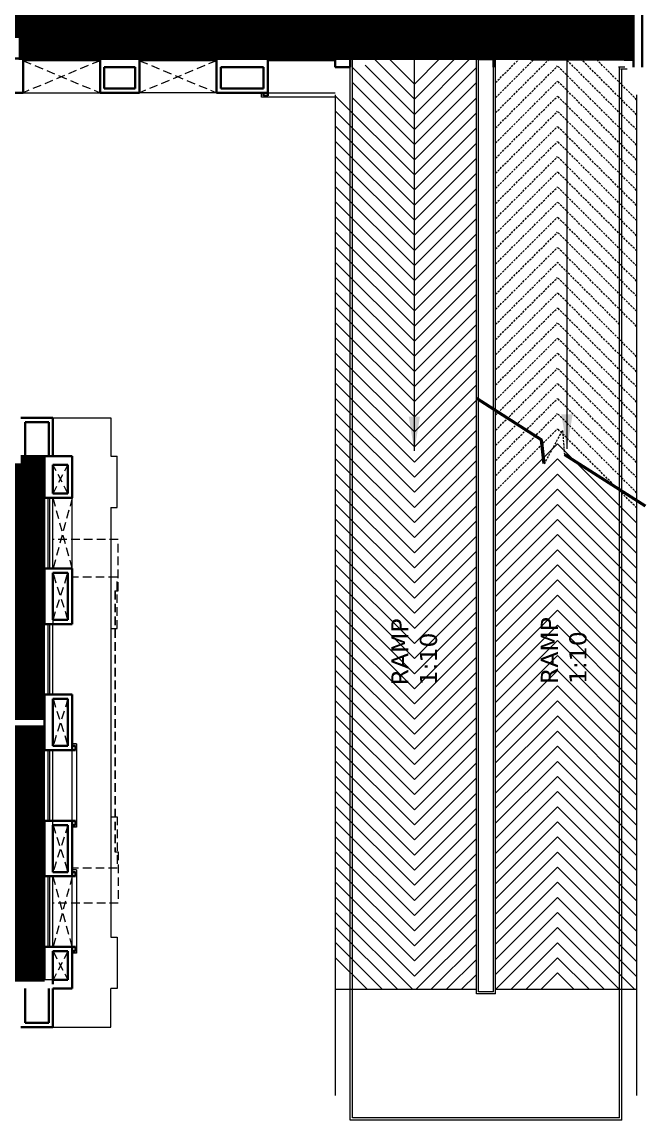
# Model space of a CAD drawing. Header units: millimetres. Extents: x -3092155 to -372614, y -7085746 to -5662826.
# Drawn here: x -387185 to -372614, y -5709501 to -5683820 of the extents above; entities that cross this region are included whole.
import ezdxf

# ---------------------------------------------------------------- set-up
doc = ezdxf.new("R2010")
doc.units = ezdxf.units.MM
doc.header["$LTSCALE"] = 2
doc.header["$MEASUREMENT"] = 0
doc.linetypes.add('DASHED2', pattern=[0.375, 0.25, -0.125])
doc.layers.add('AEROW', color=7, linetype='Continuous', lineweight=15, true_color=0x0d0d0d)
doc.layers.add('DOT', color=7, linetype='DASHED2', lineweight=0, true_color=0x89067c)
for name, color, linetype, lineweight in [('DOOR', 27, 'Continuous', 5), ('DUCT', 37, 'Continuous', 35), ('glass', 5, 'Continuous', 15), ('RAILING', 47, 'Continuous', 13), ('RAMP', 253, 'Continuous', 9), ('SILL', 74, 'Continuous', 9), ('TEXT', 7, 'Continuous', 13), ('WAll', 250, 'Continuous', 35), ('WIN', 5, 'Continuous', 15)]:
    doc.layers.add(name, color=color, linetype=linetype, lineweight=lineweight)
doc.styles.add('INNER DIM', font='', dxfattribs={"height": 250})
doc.styles.add('style2', font='')
doc.styles.get('INNER DIM').set_extended_font_data('Arial Narrow', bold=True)
doc.styles.get('style2').set_extended_font_data('Verdana')
doc.dimstyles.new('INNER DIM', dxfattribs={"dimscale": 0, "dimtxt": 250, "dimasz": 100, "dimexe": 50, "dimexo": 50, "dimgap": 50, "dimtad": 0, "dimdec": 0, "dimzin": 0, "dimdsep": 46, "dimtxsty": 'INNER DIM', "dimblk": 'ARCHTICK', "dimcen": 100, "dimdle": 50, "dimclrd": 256, "dimclre": 256, "dimclrt": 256, "dimadec": 0, "dimazin": 0, "dimtfac": 1, "dimtdec": 0, "dimtix": 1, "dimtmove": 2, "dimatfit": 3, "dimfxl": 50, "dimfxlon": 1, "dimtolj": 1, "dimtzin": 0, "dimlwd": -1, "dimlwe": -1, "dimarcsym": 1})
pattern_1 = [(0, (0, 0), (0, 10), [])]

# ---------------------------------------------------------------- blocks, each defined once
blk = doc.blocks.new('_ArchTick')
at = {"color": 0, "linetype": 'ByBlock', "const_width": 0.15}
blk.add_lwpolyline([(-0.5, -0.5), (0.5, 0.5)], dxfattribs=at)
blk = doc.blocks.new('1000 DOOR R')
at = {"layer": 'DOOR', "color": 252, "ltscale": 200}
for p, q in [((-900, -900), (0, -900)), ((-900, -900), (-900, -950)), ((-900, -950), (0, -950)), ((0, -1000), (0, -900))]:
    blk.add_line(p, q, dxfattribs=at)
blk.add_arc((96, -1003), 1001, 95.4612, 174.0988, dxfattribs=at)
blk = doc.blocks.new('A$C44E84F5B')
at = {"layer": 'SILL', "ltscale": 0.1, "extrusion": (0, 0, -1), "xscale": -0.8999999999990947, "yscale": 0.8999999999990947, "zscale": -0.900000000403865, "rotation": 180}
blk.add_blockref('1000 DOOR R', (0, 900), dxfattribs=at)
at = {"layer": 'SILL', "ltscale": 0.1, "extrusion": (0, 0, -1), "xscale": 0.8999999999990947, "yscale": 0.8999999999990947, "zscale": -0.900000000403865}
blk.add_blockref('1000 DOOR R', (0, 900), dxfattribs=at)

msp = doc.modelspace()

# ---------------------------------------------------------------- hatches: boundary and pattern name
at = {"layer": 'TEXT', "lineweight": 50, "ltscale": 100, "true_color": 0xd8cdbe, "transparency": 33554661}
h = msp.add_hatch(dxfattribs=at)
h.set_pattern_fill('_USER', color=254, scale=10, pattern_type=0)
h.set_pattern_definition(pattern_1)
edge = h.paths.add_edge_path()
edge.add_line((-372885, -5681676), (-375435, -5681676))
edge.add_line((-375435, -5681676), (-375435, -5681826))
edge.add_line((-375435, -5681826), (-376035, -5681826))
edge.add_line((-376035, -5681826), (-379435, -5681826))
edge.add_line((-379435, -5681826), (-380635, -5681826))
edge.add_line((-380635, -5681826), (-380835, -5681826))
edge.add_line((-380835, -5681826), (-383835, -5681826))
edge.add_line((-383835, -5681826), (-384035, -5681826))
edge.add_line((-384035, -5681826), (-385235, -5681826))
edge.add_line((-385235, -5681826), (-387260, -5681826))
edge.add_line((-387260, -5681826), (-387260, -5682051))
edge.add_line((-387260, -5682051), (-387260, -5682351))
edge.add_line((-387260, -5682351), (-387460, -5682351))
edge.add_line((-387460, -5682351), (-387460, -5682396))
edge.add_line((-387460, -5682396), (-386650, -5682396))
edge.add_line((-386650, -5682396), (-386650, -5682441))
edge.add_ellipse((-387546, -5682349), major_axis=(637, 637), ratio=1, start_angle=230.5112, end_angle=309.0988, ccw=False)
edge.add_line((-387460, -5683246), (-387460, -5683257))
edge.add_ellipse((-387546, -5684154), major_axis=(-637, 637), ratio=1, start_angle=230.9012, end_angle=309.4888, ccw=False)
edge.add_line((-386650, -5684061), (-386650, -5684106))
edge.add_line((-386650, -5684106), (-387460, -5684106))
edge.add_line((-387460, -5684106), (-387460, -5684151))
edge.add_line((-387460, -5684151), (-387260, -5684151))
edge.add_line((-387260, -5684151), (-387260, -5684451))
edge.add_line((-387260, -5684451), (-387260, -5684676))
edge.add_line((-387260, -5684676), (-387160, -5684676))
edge.add_line((-387160, -5684676), (-387160, -5684676))
edge.add_line((-387160, -5684676), (-385360, -5684676))
edge.add_line((-385360, -5684676), (-384435, -5684676))
edge.add_line((-384435, -5684676), (-382635, -5684676))
edge.add_line((-382635, -5684676), (-381435, -5684676))
edge.add_line((-381435, -5684676), (-379856, -5684676))
edge.add_line((-379856, -5684676), (-379509, -5684676))
edge.add_line((-379509, -5684676), (-376500, -5684676))
edge.add_line((-376500, -5684676), (-376160, -5684676))
edge.add_line((-376160, -5684676), (-372885, -5684691))
edge.add_line((-372885, -5684691), (-372885, -5681676))
h.paths.add_polyline_path([(-386733, -5683765), (-386811, -5683632), (-386911, -5683514), (-387030, -5683415), (-387163, -5683338), (-387308, -5683285), (-387460, -5683257), (-387460, -5684061), (-386650, -5684061), (-386679, -5683910)], flags=16)
h.paths.add_polyline_path([(-386650, -5682441), (-387460, -5682441), (-387460, -5683246), (-387308, -5683218), (-387163, -5683164), (-387030, -5683087), (-386911, -5682988), (-386811, -5682870), (-386733, -5682737), (-386679, -5682593)], flags=17)
at = {"layer": 'TEXT', "lineweight": 50, "ltscale": 100, "true_color": 0x90caf9, "transparency": 33554610}
h = msp.add_hatch(dxfattribs=at)
h.set_pattern_fill('_USER', color=151, scale=10, pattern_type=0)
h.set_pattern_definition(pattern_1)
h.paths.add_polyline_path([(-386660, -5694951), (-386660, -5693976), (-387210, -5693976), (-387210, -5694176), (-388860, -5694176), (-388860, -5694176), (-390160, -5694176), (-391810, -5694176), (-393110, -5694176), (-393959, -5694176), (-393959, -5698701), (-394159, -5698701, -0.402059), (-392960, -5699851), (-394159, -5699851), (-394159, -5699901), (-393959, -5699901), (-393959, -5700101), (-386660, -5700101), (-386660, -5699551), (-386660, -5697901), (-386660, -5696601)])
h = msp.add_hatch(dxfattribs=at)
h.set_pattern_fill('_USER', color=151, scale=10, pattern_type=0)
h.set_pattern_definition(pattern_1)
h.paths.add_polyline_path([(-393959, -5700301), (-393959, -5700501), (-394159, -5700501), (-394159, -5700551), (-392960, -5700551, -0.402058), (-394159, -5701701), (-393959, -5701701), (-393959, -5706226), (-392560, -5706226), (-391810, -5706226), (-390160, -5706226), (-388860, -5706226), (-386660, -5706226), (-386660, -5705451), (-386660, -5703801), (-386660, -5702501), (-386660, -5702501), (-386660, -5700301)])
h.paths.add_polyline_path([(-392963, -5700601), (-394159, -5700601), (-394159, -5700551), (-392960, -5700551, -0.010438)], flags=17)

# ---------------------------------------------------------------- linework, layer by layer
at = {"layer": 'DOT', "ltscale": 400}
for p, q in [((-385360, -5684726), (-387160, -5685476)), ((-387160, -5684726), (-385360, -5685476)), ((-382635, -5684726), (-384435, -5685476)), ((-384435, -5684726), (-382635, -5685476)), ((-386109, -5694851), (-386460, -5694176)), ((-386459, -5694851), (-386109, -5694176)), ((-386009, -5694951), (-386459, -5696601)), ((-386009, -5696601), (-386459, -5694951)), ((-384936, -5695926), (-386461, -5695926)), ((-384935, -5695926), (-386459, -5695926)), ((-384936, -5697125), (-384936, -5695926)), ((-384935, -5697125), (-384935, -5695926)), ((-386460, -5696808), (-386460, -5698008)), ((-386109, -5697801), (-386459, -5696701)), ((-386459, -5697801), (-386109, -5696701)), ((-384960, -5696808), (-386010, -5696808)), ((-384960, -5698008), (-384960, -5696808)), ((-385011, -5697125), (-385011, -5703227)), ((-385011, -5697125), (-384936, -5697125)), ((-385009, -5697125), (-385009, -5703227)), ((-385009, -5697125), (-384935, -5697125)), ((-385109, -5698008), (-385109, -5702408)), ((-385109, -5698008), (-384960, -5698008)), ((-386109, -5699651), (-386459, -5700751)), ((-386459, -5699651), (-386109, -5700751)), ((-386460, -5703608), (-386460, -5702408)), ((-385109, -5702408), (-384960, -5702408)), ((-384960, -5702408), (-384960, -5703608)), ((-386109, -5702601), (-386459, -5703701)), ((-386459, -5702601), (-386109, -5703701)), ((-385011, -5703227), (-384936, -5703227)), ((-385009, -5703227), (-384935, -5703227)), ((-384936, -5703227), (-384936, -5704427)), ((-384935, -5703227), (-384935, -5704427)), ((-386009, -5705451), (-386459, -5703801)), ((-386009, -5703801), (-386459, -5705451)), ((-384960, -5703608), (-386010, -5703608)), ((-384936, -5704427), (-386461, -5704427)), ((-384935, -5704427), (-386459, -5704427)), ((-386109, -5705551), (-386459, -5706226)), ((-386459, -5705551), (-386109, -5706226))]:
    msp.add_line(p, q, dxfattribs=at)
at = {"layer": 'DOT', "ltscale": 100}
for p, q in [((-376109, -5685945), (-374840, -5684676)), ((-376109, -5685592), (-375194, -5684676)), ((-376109, -5685238), (-375547, -5684676)), ((-372810, -5686345), (-374478, -5684676)), ((-372810, -5685991), (-374125, -5684676)), ((-372810, -5685638), (-373771, -5684676)), ((-376109, -5686299), (-374659, -5684849)), ((-372810, -5686698), (-374659, -5684849)), ((-376109, -5686652), (-374659, -5685202)), ((-372810, -5687052), (-374659, -5685202)), ((-376109, -5687006), (-374659, -5685556)), ((-372810, -5687405), (-374659, -5685556)), ((-376109, -5687359), (-374659, -5685909)), ((-372810, -5687759), (-374659, -5685909)), ((-376109, -5687713), (-374659, -5686263)), ((-372810, -5688112), (-374659, -5686263)), ((-376109, -5688066), (-374659, -5686616)), ((-372810, -5688466), (-374659, -5686616)), ((-376109, -5688420), (-374659, -5686970)), ((-372810, -5688820), (-374659, -5686970)), ((-376109, -5688774), (-374659, -5687324)), ((-372810, -5689173), (-374659, -5687324)), ((-376109, -5689127), (-374659, -5687677)), ((-372810, -5689527), (-374659, -5687677)), ((-376109, -5689481), (-374659, -5688031)), ((-372810, -5689880), (-374659, -5688031)), ((-376109, -5689834), (-374659, -5688384)), ((-372810, -5690234), (-374659, -5688384)), ((-376109, -5690188), (-374659, -5688738)), ((-372810, -5690587), (-374659, -5688738)), ((-376109, -5690541), (-374659, -5689091)), ((-372810, -5690941), (-374659, -5689091)), ((-376109, -5690895), (-374659, -5689445)), ((-373209, -5690895), (-374659, -5689445)), ((-376109, -5691248), (-374659, -5689798)), ((-372810, -5691648), (-374659, -5689798)), ((-376109, -5691602), (-374659, -5690152)), ((-372810, -5692002), (-374659, -5690152)), ((-376109, -5691956), (-374659, -5690506)), ((-372810, -5692355), (-374659, -5690506)), ((-376109, -5692309), (-374659, -5690859)), ((-372810, -5692709), (-374659, -5690859)), ((-376109, -5692663), (-374659, -5691213)), ((-372810, -5693062), (-374659, -5691213)), ((-376109, -5693016), (-374659, -5691566)), ((-372810, -5693416), (-374659, -5691566)), ((-376109, -5693370), (-374659, -5691920)), ((-372810, -5693769), (-374659, -5691920)), ((-376109, -5693723), (-374659, -5692273)), ((-372810, -5694123), (-374659, -5692273)), ((-376109, -5694077), (-374659, -5692627)), ((-372810, -5694476), (-374659, -5692627)), ((-376109, -5694430), (-374659, -5692980)), ((-372810, -5694830), (-374659, -5692980)), ((-376109, -5694784), (-374659, -5693334)), ((-374971, -5694156), (-374542, -5693373)), ((-372810, -5695184), (-374659, -5693334)), ((-374542, -5693373), (-374501, -5693932))]:
    msp.add_line(p, q, dxfattribs=at)
at = {"layer": 'DOT', "linetype": 'Continuous', "ltscale": 400}
for p, q in [((-386459, -5693076), (-385110, -5693076)), ((-386459, -5693076), (-385110, -5693076)), ((-386458, -5693076), (-385109, -5693076)), ((-385110, -5693076), (-385109, -5693976)), ((-385110, -5693076), (-385109, -5693976)), ((-385109, -5693076), (-385108, -5693976)), ((-385109, -5693976), (-384960, -5693976)), ((-385109, -5693976), (-384960, -5693976)), ((-385108, -5693976), (-384959, -5693976)), ((-384960, -5695176), (-384960, -5693976)), ((-384960, -5695176), (-384960, -5693976)), ((-384959, -5695176), (-384959, -5693976)), ((-385110, -5695176), (-385110, -5705226)), ((-385110, -5695176), (-384960, -5695176)), ((-385110, -5695176), (-385110, -5705226)), ((-385110, -5695176), (-384960, -5695176)), ((-385109, -5695176), (-385109, -5705226)), ((-385109, -5695176), (-384959, -5695176)), ((-385110, -5705226), (-384960, -5705226)), ((-385110, -5705226), (-384960, -5705226)), ((-385109, -5705226), (-384959, -5705226)), ((-384960, -5705226), (-384960, -5706426)), ((-384960, -5705226), (-384960, -5706426)), ((-384959, -5705226), (-384959, -5706426)), ((-384960, -5706426), (-385110, -5706426)), ((-385110, -5707326), (-385109, -5706426)), ((-384960, -5706426), (-385110, -5706426)), ((-385110, -5707326), (-385109, -5706426)), ((-384959, -5706426), (-385109, -5706426)), ((-385109, -5707326), (-385108, -5706426)), ((-386459, -5707326), (-385110, -5707326)), ((-386459, -5707326), (-385110, -5707326)), ((-386458, -5707326), (-385109, -5707326))]:
    msp.add_line(p, q, dxfattribs=at)
at = {"layer": 'DUCT', "ltscale": 100}
for p, q in [((-387860, -5684676), (-387160, -5684676)), ((-387160, -5684676), (-387160, -5684776)), ((-387160, -5685476), (-387160, -5684676)), ((-385360, -5684676), (-384435, -5684676)), ((-385360, -5684676), (-385360, -5685476)), ((-384435, -5684676), (-384435, -5685476)), ((-382635, -5684676), (-382635, -5685476)), ((-382635, -5684676), (-381435, -5684676)), ((-381435, -5684676), (-381435, -5685476)), ((-379860, -5684676), (-379509, -5684676)), ((-379860, -5684876), (-379860, -5684676)), ((-379509, -5684876), (-379509, -5684676)), ((-376160, -5684876), (-376160, -5684676)), ((-385260, -5684876), (-384535, -5684876)), ((-385260, -5684876), (-385260, -5685376)), ((-384535, -5684876), (-384535, -5685376)), ((-382535, -5684876), (-381535, -5684876)), ((-382535, -5684876), (-382535, -5685376)), ((-381535, -5684876), (-381535, -5685376)), ((-379860, -5684876), (-379509, -5684876)), ((-387860, -5685476), (-387160, -5685476)), ((-385360, -5685476), (-384435, -5685476)), ((-385260, -5685376), (-384535, -5685376)), ((-382635, -5685476), (-381435, -5685476)), ((-382535, -5685376), (-381535, -5685376)), ((-381535, -5685476), (-381535, -5685551)), ((-381535, -5685551), (-381435, -5685551)), ((-381435, -5685551), (-381435, -5685476)), ((-387210, -5693076), (-386460, -5693076)), ((-387110, -5693976), (-387110, -5693176)), ((-387110, -5693176), (-386560, -5693176)), ((-386560, -5693976), (-386560, -5693176)), ((-386460, -5693976), (-386460, -5693076)), ((-386010, -5693976), (-387210, -5693976)), ((-386660, -5693976), (-386660, -5694951)), ((-386010, -5693976), (-386010, -5694951)), ((-386110, -5694176), (-386460, -5694176)), ((-386460, -5694176), (-386460, -5694851)), ((-386110, -5694176), (-386110, -5694851)), ((-386010, -5694951), (-386660, -5694951)), ((-386110, -5694851), (-386460, -5694851)), ((-386660, -5696601), (-386460, -5696601)), ((-386660, -5697901), (-386660, -5696601)), ((-386660, -5697901), (-386660, -5696601)), ((-386010, -5696601), (-386460, -5696601)), ((-386010, -5697901), (-386010, -5696601)), ((-386460, -5697801), (-386460, -5696701)), ((-386460, -5696701), (-386110, -5696701)), ((-386110, -5696701), (-386110, -5697801)), ((-386660, -5697901), (-386460, -5697901)), ((-386110, -5697801), (-386460, -5697801)), ((-386460, -5697901), (-386010, -5697901)), ((-386660, -5699551), (-386460, -5699551)), ((-386660, -5700851), (-386660, -5699551)), ((-386010, -5699551), (-386460, -5699551)), ((-386460, -5700751), (-386460, -5699651)), ((-386460, -5699651), (-386110, -5699651)), ((-386110, -5699651), (-386110, -5700751)), ((-386010, -5700851), (-386010, -5699551)), ((-385935, -5700751), (-386010, -5700751)), ((-385935, -5700851), (-385935, -5700751)), ((-386660, -5700851), (-386460, -5700851)), ((-386110, -5700751), (-386460, -5700751)), ((-386460, -5700851), (-386010, -5700851)), ((-386010, -5700851), (-385935, -5700851)), ((-386660, -5702501), (-386460, -5702501)), ((-386660, -5702501), (-386660, -5703801)), ((-386010, -5702501), (-386460, -5702501)), ((-386010, -5703801), (-386010, -5702501)), ((-385935, -5702501), (-386010, -5702501)), ((-385935, -5702601), (-385935, -5702501)), ((-386460, -5702601), (-386460, -5703701)), ((-386460, -5702601), (-386110, -5702601)), ((-386110, -5702601), (-386110, -5703701)), ((-386010, -5702601), (-385935, -5702601)), ((-386660, -5703801), (-386460, -5703801)), ((-386110, -5703701), (-386460, -5703701)), ((-386460, -5703801), (-386010, -5703801)), ((-385935, -5703701), (-386010, -5703701)), ((-386010, -5703801), (-385935, -5703801)), ((-385935, -5703801), (-385935, -5703701)), ((-386660, -5705451), (-386010, -5705451)), ((-386660, -5705451), (-386660, -5706226)), ((-386460, -5705551), (-386110, -5705551)), ((-386460, -5705551), (-386460, -5706326)), ((-386110, -5705551), (-386110, -5706226)), ((-386010, -5705451), (-386010, -5706426)), ((-385935, -5705451), (-386010, -5705451)), ((-386010, -5705551), (-385935, -5705551)), ((-385935, -5705551), (-385935, -5705451)), ((-386460, -5706226), (-386110, -5706226)), ((-387110, -5706426), (-387110, -5707226)), ((-386560, -5706426), (-386560, -5707226)), ((-386010, -5706426), (-386460, -5706426)), ((-386460, -5706426), (-386460, -5707326)), ((-387210, -5707326), (-386460, -5707326)), ((-387110, -5707226), (-386560, -5707226))]:
    msp.add_line(p, q, dxfattribs=at)
at = {"layer": 'glass', "ltscale": 100}
for p, q in [((-386580, -5697901), (-386580, -5699551)), ((-386540, -5697901), (-386540, -5699551)), ((-386580, -5700851), (-386580, -5702501)), ((-386540, -5700851), (-386540, -5702501))]:
    msp.add_line(p, q, dxfattribs=at)
at = {"layer": 'RAILING', "ltscale": 100}
for p, q in [((-385360, -5684676), (-387160, -5684676)), ((-385360, -5684726), (-387160, -5684726)), ((-382635, -5684676), (-384435, -5684676)), ((-382635, -5684726), (-384435, -5684726)), ((-379856, -5684676), (-381435, -5684676)), ((-379860, -5684726), (-381435, -5684726)), ((-379459, -5709451), (-379459, -5684676)), ((-376559, -5706551), (-376559, -5684676)), ((-376509, -5706501), (-376509, -5684676)), ((-376109, -5706551), (-376109, -5684676)), ((-379509, -5709501), (-379509, -5684876)), ((-376159, -5706501), (-376159, -5684876)), ((-373084, -5684876), (-373234, -5684876)), ((-373209, -5709451), (-373209, -5684876)), ((-373034, -5684926), (-373184, -5684926)), ((-373159, -5709501), (-373159, -5684926)), ((-376109, -5706551), (-376559, -5706551)), ((-376159, -5706501), (-376509, -5706501)), ((-373209, -5709451), (-379459, -5709451)), ((-373159, -5709501), (-379509, -5709501))]:
    msp.add_line(p, q, dxfattribs=at)
at = {"layer": 'RAMP', "ltscale": 100}
for p, q in [((-376500, -5684676), (-379509, -5684676)), ((-378009, -5685627), (-378960, -5684676)), ((-378009, -5685274), (-378607, -5684676)), ((-378009, -5685981), (-376705, -5684676)), ((-378009, -5685627), (-377058, -5684676)), ((-378009, -5685274), (-377412, -5684676)), ((-372885, -5684691), (-376160, -5684676)), ((-378009, -5686334), (-379467, -5684876)), ((-378009, -5685981), (-379159, -5684831)), ((-378009, -5686334), (-376559, -5684884)), ((-378009, -5686688), (-379459, -5685238)), ((-378009, -5686688), (-376559, -5685238)), ((-379860, -5685526), (-379860, -5708926)), ((-378009, -5687395), (-379860, -5685544)), ((-378009, -5687041), (-379459, -5685591)), ((-378009, -5687042), (-376559, -5685592)), ((-372810, -5685526), (-372810, -5708926)), ((-378009, -5687748), (-379860, -5685898)), ((-378009, -5687395), (-376559, -5685945)), ((-378009, -5688102), (-379860, -5686252)), ((-378009, -5687749), (-376559, -5686299)), ((-378009, -5688456), (-379860, -5686605)), ((-378009, -5688102), (-376559, -5686652)), ((-378009, -5688809), (-379860, -5686959)), ((-378009, -5688456), (-376559, -5687006)), ((-378009, -5689163), (-379860, -5687312)), ((-378009, -5688809), (-376559, -5687359)), ((-378009, -5689516), (-379860, -5687666)), ((-378009, -5689163), (-376559, -5687713)), ((-378009, -5689870), (-379860, -5688019)), ((-378009, -5689516), (-376559, -5688066)), ((-378009, -5690223), (-379860, -5688373)), ((-378009, -5689870), (-376559, -5688420)), ((-378009, -5690577), (-379860, -5688726)), ((-378009, -5690224), (-376559, -5688774)), ((-378009, -5690930), (-379860, -5689080)), ((-378009, -5690577), (-376559, -5689127)), ((-378009, -5691284), (-379860, -5689434)), ((-378009, -5690931), (-376559, -5689481)), ((-378009, -5691638), (-379860, -5689787)), ((-378009, -5691284), (-376559, -5689834)), ((-378009, -5691991), (-379860, -5690141)), ((-378009, -5691638), (-376559, -5690188)), ((-378009, -5692345), (-379860, -5690494)), ((-378009, -5691991), (-376559, -5690541)), ((-378009, -5692698), (-379860, -5690848)), ((-378009, -5692345), (-376559, -5690895)), ((-378009, -5693052), (-379860, -5691201)), ((-378009, -5692698), (-376559, -5691248)), ((-378009, -5693405), (-379860, -5691555)), ((-378009, -5693052), (-376559, -5691602)), ((-378009, -5693759), (-379860, -5691908)), ((-378009, -5693406), (-376559, -5691956)), ((-378009, -5694112), (-379860, -5692262)), ((-378009, -5693759), (-376559, -5692309)), ((-378009, -5694466), (-379860, -5692616)), ((-378009, -5694113), (-376559, -5692663)), ((-378009, -5694819), (-379860, -5692969)), ((-378009, -5694466), (-376559, -5693016)), ((-378009, -5695173), (-379860, -5693323)), ((-378009, -5694820), (-376559, -5693370)), ((-378009, -5695527), (-379860, -5693676)), ((-378009, -5695173), (-376559, -5693723)), ((-376109, -5695138), (-374659, -5693688)), ((-372810, -5695537), (-374659, -5693688)), ((-378009, -5695880), (-379860, -5694030)), ((-376109, -5695491), (-374659, -5694041)), ((-372810, -5695891), (-374659, -5694041)), ((-378009, -5695527), (-376559, -5694077)), ((-378009, -5696234), (-379860, -5694383)), ((-378009, -5695880), (-376559, -5694430)), ((-376109, -5695845), (-374659, -5694395)), ((-372810, -5696244), (-374659, -5694395)), ((-378009, -5696587), (-379860, -5694737)), ((-378009, -5696234), (-376559, -5694784)), ((-376109, -5696198), (-374659, -5694748)), ((-372810, -5696598), (-374659, -5694748)), ((-378009, -5696941), (-379860, -5695090)), ((-378009, -5696588), (-376559, -5695138)), ((-376109, -5696552), (-374659, -5695102)), ((-372810, -5696951), (-374659, -5695102)), ((-378009, -5697294), (-379860, -5695444)), ((-378009, -5696941), (-376559, -5695491)), ((-376109, -5696905), (-374659, -5695455)), ((-372810, -5697305), (-374659, -5695455)), ((-378009, -5697648), (-379860, -5695797)), ((-378009, -5697295), (-376559, -5695845)), ((-376109, -5697259), (-374659, -5695809)), ((-372810, -5697658), (-374659, -5695809)), ((-378009, -5698001), (-379860, -5696151)), ((-378009, -5697648), (-376559, -5696198)), ((-376109, -5697612), (-374659, -5696162)), ((-372810, -5698012), (-374659, -5696162)), ((-378009, -5698355), (-379860, -5696505)), ((-378009, -5698002), (-376559, -5696552)), ((-376109, -5697966), (-374659, -5696516)), ((-372810, -5698366), (-374659, -5696516)), ((-378009, -5698709), (-379860, -5696858)), ((-376109, -5698320), (-374659, -5696870)), ((-372810, -5698719), (-374659, -5696870)), ((-378009, -5698355), (-376559, -5696905)), ((-378009, -5699062), (-379860, -5697212)), ((-378009, -5698709), (-376559, -5697259)), ((-376109, -5698673), (-374659, -5697223)), ((-372810, -5699073), (-374659, -5697223)), ((-378009, -5699416), (-379860, -5697565)), ((-378009, -5699062), (-376559, -5697612)), ((-376109, -5699027), (-374659, -5697577)), ((-372810, -5699426), (-374659, -5697577)), ((-378009, -5699769), (-379860, -5697919)), ((-378009, -5699416), (-376559, -5697966)), ((-376109, -5699380), (-374659, -5697930)), ((-372810, -5699780), (-374659, -5697930)), ((-378009, -5700123), (-379860, -5698272)), ((-378009, -5699770), (-376559, -5698320)), ((-376109, -5699734), (-374659, -5698284)), ((-372810, -5700133), (-374659, -5698284)), ((-378009, -5700476), (-379860, -5698626)), ((-378009, -5700123), (-376559, -5698673)), ((-376109, -5700087), (-374659, -5698637)), ((-372810, -5700487), (-374659, -5698637)), ((-378009, -5700830), (-379860, -5698979)), ((-378009, -5700477), (-376559, -5699027)), ((-376109, -5700441), (-374659, -5698991)), ((-372810, -5700840), (-374659, -5698991)), ((-378009, -5701183), (-379860, -5699333)), ((-378009, -5700830), (-376559, -5699380)), ((-376109, -5700794), (-374659, -5699344)), ((-372810, -5701194), (-374659, -5699344)), ((-378009, -5701537), (-379860, -5699687)), ((-376109, -5701148), (-374659, -5699698)), ((-372810, -5701548), (-374659, -5699698)), ((-378009, -5701184), (-376559, -5699734)), ((-378009, -5701891), (-379860, -5700040)), ((-378009, -5701537), (-376559, -5700087)), ((-376109, -5701501), (-374659, -5700052)), ((-372810, -5701901), (-374659, -5700051)), ((-378009, -5702244), (-379860, -5700394)), ((-378009, -5701891), (-376559, -5700441)), ((-376109, -5701855), (-374659, -5700405)), ((-372810, -5702255), (-374659, -5700405)), ((-378009, -5702598), (-379860, -5700747)), ((-378009, -5702244), (-376559, -5700794)), ((-376109, -5702209), (-374659, -5700759)), ((-372810, -5702608), (-374659, -5700759)), ((-378009, -5702951), (-379860, -5701101)), ((-378009, -5702598), (-376559, -5701148)), ((-376109, -5702562), (-374659, -5701112)), ((-372810, -5702962), (-374659, -5701112)), ((-378009, -5703305), (-379860, -5701454)), ((-378009, -5702951), (-376559, -5701501)), ((-376109, -5702916), (-374659, -5701466)), ((-372810, -5703315), (-374659, -5701466)), ((-378009, -5703658), (-379860, -5701808)), ((-378009, -5703305), (-376559, -5701855)), ((-376109, -5703269), (-374659, -5701819)), ((-372810, -5703669), (-374659, -5701819)), ((-378009, -5704012), (-379860, -5702161)), ((-378009, -5703659), (-376559, -5702209)), ((-376109, -5703623), (-374659, -5702173)), ((-372810, -5704022), (-374659, -5702173)), ((-378009, -5704365), (-379860, -5702515)), ((-376109, -5703976), (-374659, -5702526)), ((-372810, -5704376), (-374659, -5702526)), ((-378009, -5704012), (-376559, -5702562)), ((-378009, -5704719), (-379860, -5702869)), ((-378009, -5704366), (-376559, -5702916)), ((-376109, -5704330), (-374659, -5702880)), ((-372810, -5704729), (-374659, -5702880)), ((-378009, -5705073), (-379860, -5703222)), ((-378009, -5704719), (-376559, -5703269)), ((-376109, -5704683), (-374659, -5703233)), ((-372810, -5705083), (-374659, -5703233)), ((-378009, -5705426), (-379860, -5703576)), ((-378009, -5705073), (-376559, -5703623)), ((-376109, -5705037), (-374659, -5703587)), ((-372810, -5705437), (-374659, -5703587)), ((-378009, -5705780), (-379860, -5703929)), ((-378009, -5705426), (-376559, -5703976)), ((-376109, -5705391), (-374659, -5703941)), ((-372810, -5705790), (-374659, -5703941)), ((-378009, -5706133), (-379860, -5704283)), ((-378009, -5705780), (-376559, -5704330)), ((-376109, -5705744), (-374659, -5704294)), ((-372810, -5706144), (-374659, -5704294)), ((-378045, -5706451), (-379860, -5704636)), ((-378009, -5706133), (-376559, -5704683)), ((-376109, -5706098), (-374659, -5704648)), ((-372856, -5706451), (-374659, -5704648)), ((-378398, -5706451), (-379860, -5704990)), ((-377974, -5706451), (-376559, -5705037)), ((-376109, -5706451), (-374659, -5705001)), ((-373209, -5706451), (-374659, -5705001)), ((-378752, -5706451), (-379860, -5705343)), ((-375756, -5706451), (-374659, -5705355)), ((-373563, -5706451), (-374659, -5705355)), ((-377620, -5706451), (-376559, -5705391)), ((-379105, -5706451), (-379860, -5705697)), ((-377266, -5706451), (-376559, -5705744)), ((-375402, -5706451), (-374659, -5705708)), ((-373916, -5706451), (-374659, -5705708)), ((-376913, -5706451), (-376559, -5706098)), ((-375049, -5706451), (-374659, -5706062)), ((-374270, -5706451), (-374659, -5706062)), ((-376559, -5706451), (-379860, -5706451)), ((-372810, -5706451), (-376109, -5706451))]:
    msp.add_line(p, q, dxfattribs=at)
at = {"layer": 'RAMP', "lineweight": 50, "ltscale": 100}
for p, q in [((-376559, -5692617), (-375037, -5693590)), ((-374971, -5694156), (-375037, -5693590)), ((-374501, -5693932), (-372614, -5695138))]:
    msp.add_line(p, q, dxfattribs=at)
at = {"layer": 'SILL', "ltscale": 100}
for p, q in [((-387161, -5685476), (-385361, -5685476)), ((-382636, -5685476), (-384436, -5685476)), ((-381584, -5685576), (-381584, -5685476)), ((-379860, -5685576), (-381584, -5685576)), ((-381436, -5685476), (-379860, -5685476)), ((-386660, -5694951), (-386660, -5696601)), ((-386460, -5696601), (-386460, -5694951)), ((-386010, -5696601), (-386010, -5694951)), ((-386660, -5699551), (-386660, -5697901)), ((-386460, -5699551), (-386460, -5697901)), ((-386660, -5702501), (-386660, -5700301)), ((-385910, -5700701), (-386010, -5700701)), ((-385910, -5700701), (-385910, -5702651)), ((-386460, -5702501), (-386460, -5700851)), ((-386010, -5702501), (-386010, -5700851)), ((-385910, -5702651), (-386010, -5702651)), ((-386660, -5703801), (-386660, -5705451)), ((-386460, -5705451), (-386460, -5703801)), ((-385910, -5703651), (-386010, -5703651)), ((-386010, -5705451), (-386010, -5703801)), ((-385910, -5703651), (-385910, -5705601)), ((-385910, -5705601), (-386010, -5705601)), ((-386460, -5706226), (-388860, -5706226))]:
    msp.add_line(p, q, dxfattribs=at)
at = {"layer": 'TEXT', "color": 3, "lineweight": 50, "ltscale": 100}
msp.add_line((-376500, -5684676), (-376160, -5684676), dxfattribs=at)
at = {"layer": 'WAll', "ltscale": 100}
for p, q in [((-372885, -5684876), (-372885, -5681476)), ((-372685, -5684876), (-372685, -5681476)), ((-393959, -5700101), (-386659, -5700101)), ((-393959, -5700301), (-386659, -5700301))]:
    msp.add_line(p, q, dxfattribs=at)
at = {"layer": 'WIN', "ltscale": 100}
for p, q in [((-386580, -5694951), (-386580, -5696601)), ((-386540, -5694951), (-386540, -5696601)), ((-386580, -5703801), (-386580, -5705451)), ((-386540, -5703801), (-386540, -5705451))]:
    msp.add_line(p, q, dxfattribs=at)

# ---------------------------------------------------------------- block references
at = {"layer": 'DOOR', "ltscale": 100}
msp.add_blockref('A$C44E84F5B', (-387460, -5684151), dxfattribs=at)

# ---------------------------------------------------------------- texts
at = {"layer": 'TEXT', "lineweight": 30, "ltscale": 100, "char_height": 400, "width": 600, "attachment_point": 1, "rotation": 90, "style": 'style2'}
for insert in [(-378547, -5699333), (-375051, -5699302)]:
    msp.add_mtext('RAMP 1:10', dxfattribs=dict(at, insert=insert))

# ---------------------------------------------------------------- leaders
at = {"layer": 'AEROW', "lineweight": 35, "ltscale": 100}
for points in [[(-378009, -5693850), (-378009, -5684005)], [(-374439, -5693800), (-374439, -5684124)]]:
    msp.add_leader(points, dimstyle='INNER DIM', override={"dimscale": 1, "dimasz": 800}, dxfattribs=at)

doc.saveas('drawing.dxf')
